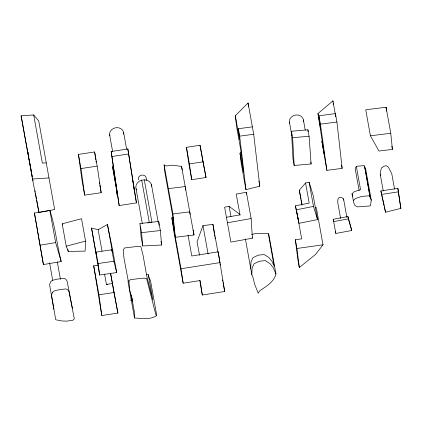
<?xml version="1.0" encoding="UTF-8"?>
<svg xmlns="http://www.w3.org/2000/svg" width="422" height="422" viewBox="0 0 422 422"><rect width="100%" height="100%" fill="white"/><g stroke="black" fill="none" stroke-linecap="round" stroke-linejoin="round"><path stroke-width="0.63" d="M343.529 200.128L343.545 198.825L341.498 197.464L338.929 197.591L337.827 199.58L337.742 202.486L340.623 218.496M250.726 268.482L250.99 262.083L252.973 257.673L258.122 255.22L264.114 254.482L268.925 257.541L272.069 261.429L274.189 266.335L268.297 233.603L256.012 233.493L251.591 234.453M251.823 274.574L252.087 268.176L254.07 263.766L259.213 261.313L265.206 260.574L270.022 263.634L273.166 267.522L275.962 273.994C273.889 282.16 266.097 286.401 259.678 290.853L258.232 293.211L254.471 283.864L253.548 279.2L251.823 274.574L245.414 238.963M85.56 241.099L85.133 251.127L68.28 251.401L66.228 246.2L62.198 223.813L81.53 218.712L85.56 241.099L66.228 246.2M383.245 190.966L380.248 174.318L380.396 172.329L381.319 168.12L384.115 166.178L386.22 165.693L388.356 167.091L391.78 173.785L394.549 189.151M365.663 171.263L365.848 170.04L364.914 167.682M371.265 200.17L370.442 205.894L357.814 206.87L354.971 205.588L353.858 203.109L352.032 193.819L354.227 191.704L360.541 189.652L356.337 166.3L363.574 165.667L364.64 166.004L370.099 197.222L371.265 200.17L365.848 170.04M218.032 252.746L212.931 224.372L202.982 225.633L197.063 241.674L199.5 255.215M356.337 166.3L355.182 168.557L359.148 190.607M315.012 207.671L316.289 207.492L323.004 244.813L315.477 254.519L299.319 267.506L297.742 258.765L295.342 239.738L301.672 238.847L297.099 213.448M240.007 153.212L243.457 172.382L240.893 150.559L236.6 126.69L235.318 115.781L248.067 102.984L253.696 134.27L259.794 186.197L245.947 189.636L241.162 163.045L240.007 153.212L241.257 151.751M301.973 205.203L299.288 190.28L305.565 182.979L309.136 182.267L313.193 195.47L317.539 219.609L298.929 223.317L295.426 205.836L309.184 203.093L305.565 182.979M335.416 113.618L335.759 116.651L332.921 100.863L317.961 113.56L320.799 129.343L318.895 115.781L335.416 113.618L336.925 122.011L342.152 168.352L326.886 170.351L321.896 141.354L322.841 140.447M353.251 200.598L355.451 198.482L361.759 196.43L368.997 195.792L370.057 196.135M98.152 229.695L107.452 224.472L112.737 250.441L116.715 272.549L99.655 275.044L91.553 228.044L98.152 229.695L102.003 251.106M146.387 274.659L148.312 274.653L149.53 279.406L150.39 280.081L156.768 315.529C150.279 320.061 141.903 318.341 134.528 317.982L128.151 282.534L128.109 280.619M385.502 212.203L400.9 208.389L397.867 188.354L380.871 190.987L385.502 212.203L384.447 206.838M296.149 209.855L313.477 206.4L317.539 219.609M38.951 212.509L54.66 209.528L38.734 120.987L33.707 114.948L21.1 115.807L32.473 179.028L38.951 212.509L36.693 199.97M333.216 219.287L347.939 216.565L351.225 228.196L351.647 230.523L335.843 233.445L333.216 219.287L333.633 221.613L348.361 218.891L351.647 230.523M239.891 214.392L229.135 206.374L224.615 207.186L230.887 242.07L252.414 238.208L251.127 218.543L246.395 192.258L236.251 194.083L240.018 215.051M226.44 217.283L239.986 214.851M227.432 222.795L251.127 218.543M34.43 213.047L49.854 210.436C55.387 227.062 56.87 244.639 61.19 261.55L43.408 264.557L34.43 213.047L43.408 264.557M40.211 245.182L55.635 242.576L61.19 261.55M147.853 223.032A7.992 6.821 -10.2 0 1 149.314 222.489L151.915 222.194L144.303 179.867L141.697 180.162A7.992 6.821 -10.2 0 0 136.533 189.916M186.44 147.347L200.023 145.231L206.026 177.488L191.741 179.714L188.755 163.129L186.44 147.347L189.42 163.936L191.741 179.714M189.42 163.936L203.008 161.816L206.026 177.488M188.048 235.26L191.778 255.985L218.185 251.834L224.694 291.496L202.296 295.015L200.144 280.54L183.159 283.209L174.001 232.306L171.849 217.831L173.12 217.631M171.849 217.831L181.006 268.735L220.12 262.595M111.171 151.535L127.84 148.961L136.459 202.892L119.173 205.556L111.171 151.535L119.173 205.556M112.067 156.509L128.731 153.94M381.493 194.447L398.489 191.815M78.429 154.399L94.633 151.967L97.181 166.131L101.185 192.69L84.674 195.17L82.126 181.006L78.429 154.399L80.977 168.563L84.674 195.17M80.977 168.563L97.181 166.131M110.717 273.841L117.896 313.098L101.786 315.508L93.7 265.813L97.962 265.174M104.572 274.1L106.423 284.402L112.336 283.515L112.732 285.578L110.532 273.351M93.7 265.813L98.912 294.788L113.961 292.536L117.896 313.098M91.553 228.044L96.575 255.938L96.058 252.092L111.825 249.787L112.468 252.367L107.452 224.472M96.058 252.092L98.12 263.539L113.882 261.234L116.715 272.549M295.342 239.738L296.914 248.484L323.004 244.813M235.318 115.781L239.612 139.645L238.33 128.736L252.361 126.848M238.33 128.736L239.664 136.153L253.696 134.27M318.895 115.781L320.409 124.173L336.925 122.011M386.072 107.241L365.732 109.767L370.416 135.8L378.961 151.05L392.428 149.377L390.756 133.273L386.072 107.241L386.473 111.107M370.416 135.8L390.756 133.273M168.367 188.65L185.168 186.566L185.833 190.158M172.92 213.954L189.721 211.87L194.004 234.991L175.341 237.312L172.92 213.954L164.095 164.886L166.279 165.994L172.266 165.171L181.56 166.4L182.225 169.992M139.919 223.549L158.704 221.429L160.344 230.533L161.621 245.029L142.736 245.968L141.096 236.863L139.919 223.549L141.56 232.654L142.736 245.968M141.56 232.654L160.344 230.533M291.465 131.247L307.933 129.786L309.099 136.248L311.109 163.958L294.166 165.461L293 158.999L291.465 131.247L292.625 137.709L294.166 165.461M292.625 137.709L309.099 136.248M130.245 300.216L132.218 300.074M46.267 162.86L42.374 163.124L33.707 114.948M32.473 179.028L48.973 177.905M144.303 179.867L145.817 179.967A7.992 6.821 -10.2 0 1 151.709 186.308M106.423 284.402L107.684 284.634M156.768 315.529L155.908 314.854L146.566 278.425L142.731 278.167L130.15 279.686L128.963 281.706L129.638 289.645L131.88 298.375M134.159 189.009L134.365 190.216M268.297 233.603L268.978 235.175L275.962 273.994M62.198 223.813L62.656 224.968M380.248 174.318L380.829 175.858M128.425 281.838L123.936 257.947L123.261 250.009L124.443 247.994L137.029 246.469L140.864 246.728L143.042 255.22L146.888 276.61L152.838 299.799L148.312 274.653M352.032 193.819L352.639 196.335M380.871 190.987L384.162 205.572M299.288 190.28L300.738 197.296M295.426 205.836L298.206 219.298M72.415 308.26L67.124 281.205L65.869 279.211L63.933 278.346L57.308 279.132L52.56 280.298L50.777 281.627L49.58 284.549L53.837 309.205M21.1 115.807L32.257 176.86M28.079 153.26L27.836 151.999L28.068 153.276M32.51 178.147L33.006 180.727M35.801 195.18L36.134 196.895M131.295 295.02L134.412 312.238L134.528 317.982M391.853 146.202L392.428 149.377M400.278 204.928L400.9 208.389M364.798 167.729L370.099 197.222M341.572 165.123L342.152 168.352M347.939 216.565L348.361 218.891M343.545 198.825L346.889 217.393M321.896 141.354L324.471 155.66L317.961 113.56M335.427 231.119L335.843 233.445M303.397 119.906L305.259 130.234M310.761 162.016L311.109 163.958M309.136 182.267L313.477 206.4M289.429 122.116L291.866 135.678M300.87 197.929L301.102 199.226M301.334 200.524L301.92 203.768M296.645 210.905L296.872 212.176M258.86 181.012L259.092 182.304M259.33 183.602L259.794 186.197M252.192 236.985L252.414 238.208M229.135 206.374L230.966 216.56M200.023 145.231L203.008 161.816M219.192 259.192L219.424 260.485M222.61 279.934L222.842 281.221M223.074 282.503L224.694 291.496M202.982 225.633L208.088 254.007M193.144 230.206L194.004 234.991M181.56 166.4L190.19 214.276M202.296 295.015L199.796 280.482M151.44 184.551L158.129 221.745M160.967 241.389L161.188 242.603M161.404 243.816L161.621 245.029M146.613 180.379L146.16 177.852A3.935 3.36 -10.2 0 0 141.27 175.251A3.935 3.36 -10.2 0 0 138.643 179.925M141.697 180.162L149.314 222.489M136.063 188.819L142.293 223.449M132.677 180.764L132.904 182.035M133.13 183.301L133.357 184.567M133.516 185.664L134.317 190.1M135.673 198.535L136.459 202.892M123.641 132.608L126.621 149.177M109.625 134.829L112.611 151.398M113.254 165.355A9.126 7.791 -10.2 0 0 112.584 166.806L116.688 189.631A9.126 7.791 -10.2 0 0 117.416 195.55L117.232 193.825M117.005 192.559L112.584 166.806M131.632 296.777L132.561 301.936M111.825 249.787L113.882 261.234M99.334 182.394L99.566 183.681M99.798 184.968L101.185 192.69M112.336 283.515L113.961 292.536M67.931 249.481L68.28 251.401M49.854 210.436L55.635 242.576M57.286 261.83L60.425 279.264M49.574 262.859L52.729 280.546M36.245 197.464L36.466 198.72M35 190.776L35.232 192.052M35.459 193.329L35.691 194.605M28.295 154.552L28.87 157.744M29.102 159.02L29.329 160.297M29.561 161.573L30.136 164.765M30.363 166.041L31.397 171.786M31.629 173.062L31.856 174.344M32.088 175.621L32.315 176.897M218.185 251.834L219.477 260.005M219.672 261.26L219.873 262.516M220.073 263.771L220.273 265.032M212.931 224.372L214.418 233.799M214.619 235.054L214.819 236.309M215.014 237.565L215.215 238.826M127.84 148.961L134.338 190.158M135.562 197.913L134.428 190.733L134.486 191.208M94.633 151.967L95.805 159.743M96 161.04L96.195 162.333M181.006 268.735L183.159 283.209M397.867 188.354L400.183 204.29M320.409 124.173L326.886 170.351M98.912 294.788L101.786 315.508M98.12 263.539L99.655 275.044M296.914 248.484L299.319 267.506M248.067 102.984L248.526 106.893M239.664 136.153L245.947 189.636M332.921 100.863L333.058 102.124M333.201 103.385L333.343 104.645M174.481 232.522L172.814 216.423L164.844 172.144L164.095 164.886M158.704 221.429L159.036 225.211M307.933 129.786L308.076 131.722M246.395 192.258L246.522 194.215M364.64 166.004L364.682 167.091M289.687 123.14A7.074 6.04 -10.2 0 1 295.817 114.995A7.074 6.04 -10.2 0 1 303.392 121.489M109.889 135.852A7.095 6.056 -10.2 0 1 116.039 127.687A7.095 6.056 -10.2 0 1 123.635 134.196M52.676 292.193L51.479 295.12L55.736 319.771L61.76 320.947L66.47 321.137L72.811 320.314L74.314 318.826L69.029 291.771L67.768 289.777L65.832 288.912L59.207 289.698L54.464 290.863L52.676 292.193"/></g></svg>
